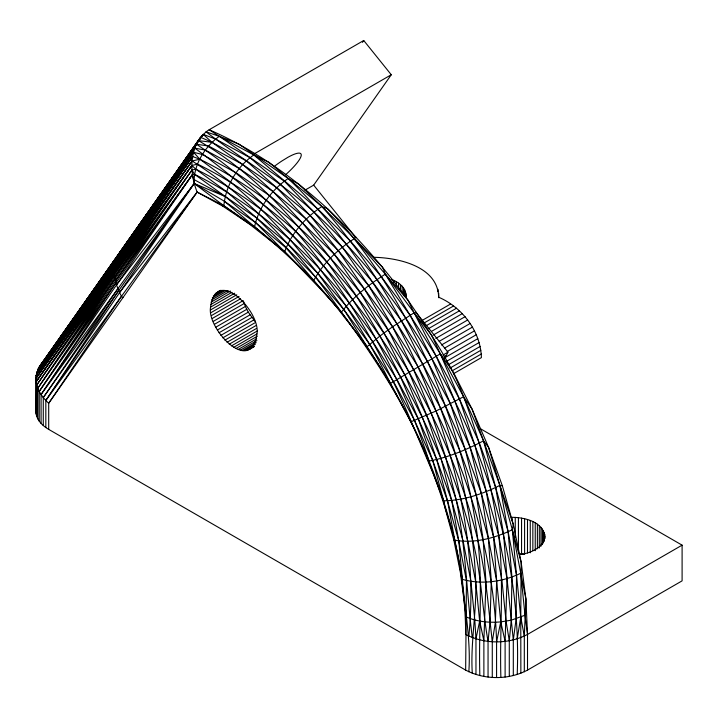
<?xml version="1.0" encoding="UTF-8"?>
<svg xmlns="http://www.w3.org/2000/svg" width="718" height="718" viewBox="0 0 718 718"><rect width="100%" height="100%" fill="white"/><g stroke="black" fill="none" stroke-linecap="round" stroke-linejoin="round"><path stroke-width="1.08" d="M373.477 257.295C398.167 257.681 437.917 266.288 438.671 297.225C462.545 307.51 480.584 331.357 481.419 357.609L453.399 373.791M479.848 675.575C478.511 630.494 482.837 585.367 477.91 540.421C470.434 478.547 452.528 418.334 427.389 361.396C401.371 306.299 370.488 252.458 327.516 208.732C292.28 176.7 253.005 148.707 209.153 129.752L206.03 131.843L200.618 137.3L39.239 366.898L36.115 375.523L35.9 411.531C36.017 419.465 42.227 425.657 48.698 429.382L465.65 670.109C484.551 680.036 508.622 680.063 527.515 670.1L682.1 580.853L682.1 545.159L480.459 428.745M500.877 677.379C499.504 630.054 504.251 582.666 498.696 535.511C492.548 488.016 480.387 441.552 463.586 396.74C450.698 361.603 428.709 330.917 407.941 300.115C383.915 267.311 357.16 236.572 327.516 208.732L321.888 206.515L268.828 162.205L253.786 154.98L219.277 136.294L209.153 129.752L363.739 40.504L391.274 74.753L313.676 185.136L304.979 190.162M524.311 671.77L524.311 636.085L525.917 599.018L521.16 562.194L513.271 524.328L502.376 485.898L488.563 447.314L472.022 409L452.914 371.421L440.331 353.857L414.124 312.788L385.333 274.159L354.45 238.555L321.888 206.515L298.464 183.835L288.151 178.504L238.941 144.112L219.277 136.294L206.03 131.843C241.607 159.243 280.891 181.609 314.053 212.133C360.382 254.818 399.594 304.746 431.904 358.758C487.809 453.857 521.6 563.567 517.202 674.516M256.936 333.933C250.995 375.945 206.515 328.799 210.553 307.16C216.576 265.346 261.101 312.204 256.936 333.933L233.745 347.324M483.878 676.401L483.878 640.716L485.969 582.029L483.151 539.559L476.24 495.151L465.282 449.621L450.428 403.848L431.904 358.758L410.059 315.229L385.333 274.159L382.568 267.204L354.45 238.555L355.652 236.635M505.113 677.02L505.113 641.336L507.025 578.6L503.551 533.725L495.662 487.486L483.537 440.807L472.022 409L463.586 396.74L440.331 353.857L431.473 334.983L414.124 312.788L407.941 300.115L385.333 274.159C368.926 284.507 353.435 296.866 341.382 312.168C375.424 358.686 407.106 407.519 429.104 461.046C444.316 499.198 455.912 538.742 462.347 579.345C464.896 610.192 470.99 640.689 468.836 671.77M122.913 297.674L121.477 296.283C114.27 283.179 110.428 265.516 119.915 252.108L200.618 137.3L211.963 142.281L246.283 160.868L276.726 187.775L310.122 215.499L342.36 247.234L372.956 282.488L401.443 320.731L427.389 361.396L450.428 403.848L470.164 447.476L486.337 491.588L498.696 535.511L507.025 578.6L513.307 639.882L513.307 675.575M465.65 670.109L466.153 616.87L460.382 572.47L453.839 540.017L444.801 507.052L443.688 500.823L433.322 473.925L411.279 421.69L390.502 383.376L367.095 346.686L341.382 312.168L313.766 280.361L284.687 251.731L254.576 226.744L248.392 223.28L222.804 206.183L197.136 192.101C190.656 175.856 189.256 156.201 198.339 140.629L211.963 142.281L242.702 164.494L276.726 187.775L306.272 219.152L338.295 250.672L368.684 285.701L396.991 323.71L422.785 364.098L445.663 406.298L465.282 449.621L481.347 493.437L493.625 537.082L501.891 579.902L506.064 621.214L509.286 640.725L509.286 676.41M468.836 636.085C476.626 559.717 461.459 482.864 436.032 411.019C403.669 324.41 355.284 242.702 288.151 178.504C271.709 189.758 258.785 207.107 254.576 226.744C287.344 254.307 319.07 283.197 344.721 317.688C367.553 345.744 387.262 376.295 403.624 408.506C426.68 450.006 441.974 494.908 454.835 540.466C461.521 571.438 465.578 602.662 465.65 634.425C484.551 644.351 508.622 644.378 527.515 634.416L682.1 545.159M405.823 296.965C407.079 288.223 398.669 282.066 391.409 279.365M512.033 520.64L512.033 517.292C524.239 517.543 540.771 520.981 544.675 534.371C545.662 547.448 530.153 553.309 519.473 554.655M35.9 411.531L36.115 409.054M509.286 640.725L511.234 620.19L511.925 577.039L508.12 531.796L499.872 485.35L488.563 447.314L483.537 440.807L463.586 396.74L436.032 411.019L411.279 421.69C365.48 313.12 296.507 209.476 196.391 144.255L118.075 255.132M524.311 636.085L520.756 617.175L516.52 575.244L508.12 531.796L495.662 487.486L479.364 443.024L459.457 399.046L436.23 356.245L410.059 315.229L381.33 276.663L350.492 241.131L317.975 209.126L253.786 154.98C237.209 166.486 225.658 185.567 223.872 205.734L248.392 223.28L284.687 251.731L322.059 290.646L341.382 312.168C300.573 254.037 252.368 199.424 192.101 160.967L114.395 269.187M488.052 677.011L488.052 641.327L490.017 622.21L491.291 581.616L488.411 538.446L481.347 493.437L470.164 447.476L455.05 401.434L436.23 356.245L414.124 312.788L392.575 326.771L379.957 335.979L367.095 346.686L366.009 346.525M513.307 639.882L516.143 618.835L516.52 575.244L512.329 529.713L499.872 485.35L483.537 440.807C466.404 449.854 448.22 457.456 429.104 461.046C405.787 389.811 371.134 322.436 326.896 261.944C290.853 215.301 250.088 169.995 198.339 140.629L37.785 369.635L196.391 144.255L208.534 145.978L242.702 164.494L273.091 191.607L306.272 219.152L334.337 254.316L364.484 289.058L392.575 326.771L418.145 366.826L440.843 408.695L460.301 451.667L476.24 495.151L488.411 538.446L496.641 580.916L500.76 621.896L505.113 641.336M472.282 673.242C470.362 642.592 476.689 612.535 475.702 581.885C474.131 538.446 466.637 495.501 455.311 453.588C428.996 363.048 384.507 277.31 321.888 206.515C305.5 217.455 291.508 233.072 284.687 251.731L255.5 222.526L225.272 196.508L194.461 174.259L192.002 169.995L195.826 169.188C285.27 213.219 353.893 290.485 404.737 374.796C434.866 426.779 458.434 482.586 472.785 540.995C481.437 573.915 482.011 607.993 488.052 641.327M492.279 677.379L492.279 641.686L495.402 622.228L496.641 580.916L493.625 537.082L486.337 491.588L474.903 445.259L459.457 399.046L440.331 353.857L390.502 383.376C363.999 330.397 331.501 280.433 292.791 235.54C264.188 202.018 230.056 174.25 194.82 148.15L116.576 258.381M517.202 638.832L520.756 617.175L521.16 562.194L512.329 529.713L513.271 524.328L499.872 485.35C482.505 494.19 463.307 500.509 443.688 500.823L432.676 460.391L418.316 418.944L400.671 377.219L379.957 335.979L356.46 296.004L330.513 258.085L302.565 223.047L273.091 191.607L239.282 168.479L205.348 150.08L194.82 148.15L36.735 372.525L36.735 374.724M475.962 674.507L475.962 638.823L479.66 621.07L475.702 581.885L467.849 541.291L456.226 499.89L445.573 456.962L431.285 413.245L413.55 369.564L392.575 326.771L368.684 285.701L342.36 247.234L314.053 212.133L284.319 181.178L219.277 136.294C204.675 146.939 193.133 165.158 194.219 183.503L223.872 205.734L254.576 226.744L224.33 201.211L194.219 183.503L116.747 284.543M496.578 677.496L496.578 641.811L500.76 621.896L511.234 620.19L524.993 615.227L520.756 573.224L512.329 529.713C494.469 538.374 473.602 543.804 453.839 540.017M444.828 358.659L447.924 352.134L415.587 311.917M118.748 290.539L45.826 400.482L45.826 427.542M115.849 282.964L41.079 394.532L41.079 423.432M114.889 279.114L39.239 391.391L39.239 421.188M114.315 275.227L37.803 388.223L37.803 418.863M114.117 271.386L36.753 385.01L36.753 416.449M222.804 206.183L223.872 205.734L197.136 192.101L121.477 296.283L48.698 403.247L48.698 429.382M120.032 291.993L197.136 192.101L48.698 403.247C42.443 397.655 37.336 390.26 36.115 381.805L114.288 267.59M43.277 425.559L43.277 397.566L117.653 289.013L194.219 183.503L225.272 196.508L256.891 218.155L287.918 243.905L317.886 273.396L346.318 306.164L372.786 341.705L396.919 379.49L418.316 418.944L436.67 459.484L451.694 500.473L463.164 541.3L470.909 581.329L474.804 619.984L475.962 638.823M114.844 263.892L35.9 378.628L36.115 381.805L192.101 160.967L199.855 159.234C291.346 204.289 361.558 283.314 413.55 369.564C461.773 452.232 493.715 545.626 496.578 641.811M472.282 637.557C466.52 591.686 465.569 545.267 456.226 499.89C441.956 457.195 423.198 416.171 400.671 377.219C350.492 293.994 282.748 217.733 194.461 174.259L192.433 174.555L41.079 394.532L117.653 289.013M114.826 276.843L192.002 169.995L39.239 391.391L192.433 174.555L193.519 179.303L225.272 196.508M115.769 260.32L36.115 375.523L36.115 414.017M192.101 160.967L36.753 385.01L191.877 165.463L197.629 164.144C288.151 208.714 357.609 286.904 409.054 372.238C439.551 424.832 463.37 481.329 477.91 540.421C486.104 573.682 488.384 607.778 492.279 641.686M500.76 621.896C489.066 622.919 476.931 621.752 466.153 616.87L466.431 580.494L458.802 541.031L447.485 500.787L432.676 460.391L414.591 420.434L393.5 381.554L369.725 344.299L343.644 309.279L315.606 276.977L256.891 218.155L226.655 191.697L195.826 169.188L191.877 165.463L37.803 388.223L192.002 169.995M117.097 256.945L36.735 372.525L196.391 144.255M36.115 381.805L192.657 156.542L199.855 159.234L230.64 182.022L260.93 209.073L290.18 239.767L317.886 273.396L343.644 309.279L367.095 346.686M168.712 183.781L171.261 180.119M174.456 175.542L176.368 172.805M180.2 167.312L183.395 162.735M185.944 159.073L188.502 155.42M191.688 150.843L194.883 146.266L190.961 151.713M197.432 142.613L203.185 134.374L215.553 139.032L249.999 157.691L280.496 184.284L310.122 215.499L338.295 250.672L364.484 289.058L388.214 329.858L409.054 372.238L426.707 415.327L440.978 458.326L451.694 500.473L458.802 541.031L462.347 579.345C481.607 584.838 502.869 581.885 520.756 573.224L525.917 599.018L527.515 634.416L527.515 670.1M194.82 148.15L36.115 375.523L193.546 152.252L202.44 154.532L236.114 172.778L269.645 195.727L302.565 223.047L334.337 254.316L360.382 292.504L383.977 332.946L404.737 374.796L422.381 417.239L436.67 459.484L447.485 500.787L454.835 540.466M199.855 159.234L193.546 152.252L35.9 378.628L192.657 156.542L114.736 265.454M37.785 369.635L118.802 253.768M200.618 137.3L122.769 248.455L133.701 232.946M49.084 353.839L45.216 359.278L49.075 353.741M51.014 350.985L54.236 346.399M57.458 341.804L62.619 334.462M63.911 332.622L67.779 327.121M70.355 323.45L74.223 317.939M76.808 314.269L81.322 307.842M83.252 305.087L86.483 300.501M89.059 296.83L93.573 290.404M95.512 287.649L100.017 281.223M101.956 278.467L105.178 273.881M108.4 269.286L113.561 261.944M114.853 260.104L118.721 254.603L107.709 270.13M125.174 245.421L119.915 252.108M127.104 242.666L132.265 235.324M133.548 233.494L137.416 227.983M140.001 224.312L143.869 218.81M146.445 215.14L150.959 208.714M152.252 206.874L156.12 201.372M158.696 197.701L162.564 192.191M163.857 190.36L169.654 182.094M171.593 179.347L176.107 172.921M178.037 170.166L188.349 155.483M190.288 152.728L194.802 146.301M196.732 143.555L203.185 134.374L211.963 142.281M362.446 42.335L363.739 40.504M122.123 249.37L39.239 366.898M134.993 231.115L152.36 206.479M153.643 204.648L164.584 189.13M165.867 187.308L171.019 180.012M172.302 178.181L176.161 172.706M177.445 170.884L183.243 162.663M184.526 160.841L189.669 153.544M196.104 144.417L203.185 134.374M43.277 397.566L194.219 183.503L45.826 400.482L121.477 296.283M74.062 317.697L41.061 364.349L42.541 362.787M75.354 315.866L99.946 281.106M101.238 279.275L106.417 271.96M45.216 359.26L49.084 353.777M51.669 350.124L54.254 346.471M58.131 340.996L61.362 336.428M65.239 330.944L67.815 327.291M71.046 322.723L72.985 319.986M76.862 314.502L78.154 312.671M83.97 304.45L85.263 302.628M89.777 296.229L91.716 293.491M51.669 350.204L54.254 346.579M58.131 341.131L59.423 339.318M70.4 323.89L71.692 322.077M115.463 261.837L193.546 152.252M114.422 272.993L191.877 165.463M115.616 280.711L192.433 174.555M354.45 238.555C338.079 249.209 323.235 263.12 313.766 280.361L286.078 247.916L255.5 222.526L224.33 201.211M254.073 153.957L391.274 74.753M218.326 291.589L220.255 290.467M215.831 293.204L220.973 290.234M214.467 294.524L221.234 290.619M213.291 296.094L222.957 290.512M212.331 297.934L224.905 290.682M211.559 299.953L228.001 290.467M211.002 302.188L230.343 291.023M210.679 304.603L231.95 292.325M210.553 307.16L234.723 293.204M210.679 309.853L236.778 294.784M211.002 312.626L239.04 296.444M211.559 315.507L240.566 298.76M212.331 318.433L243.267 300.573M213.291 321.359L244.228 303.499L243.59 301.542M214.467 324.285L245.403 306.424L244.228 303.499M215.831 327.175L246.768 309.314L245.403 306.424M217.357 330.011L248.293 312.151L255.123 321.52M219.044 332.748L249.981 314.888M220.866 335.369L251.803 317.509M222.813 337.837L253.75 319.977M224.869 340.152L254.845 322.849M227.023 342.28L256.021 325.541M229.23 344.2L256.299 328.575M231.474 345.87L257.574 330.801M236.016 348.49L257.286 336.212M238.277 349.424L256.649 338.815M240.485 350.052L256.927 340.565M242.621 350.393L256.155 342.585M244.676 350.456L255.312 344.317M246.642 350.249L253.409 346.345M248.464 349.738L254.262 346.381M250.151 348.939L254.019 346.704M421.511 320.793L450.5 304.055M423.575 323.279L453.534 305.985M426.582 325.505L456.531 308.21M428.547 328.62L459.466 310.768M431.41 331.447L462.329 313.595M433.196 335.091L465.085 316.683M435.79 338.393L467.678 319.986M439.201 341.337L470.119 323.486M441.444 344.99L472.363 327.139M444.451 348.194L474.401 330.899M447.224 351.506L476.214 334.767M442.97 355.105L447.924 352.134M443.948 356.819L445.878 355.706M444.918 357.636L477.775 338.672M446.201 361.558L479.059 342.585M448.203 364.879L480.091 346.471M449.899 368.154L480.818 350.303M452.277 370.757L481.266 354.019M518.432 553.336L523.575 554.224M499.872 485.35L502.376 485.898M313.676 185.136L355.85 237.595M246.768 309.314L248.293 312.151M479.66 621.07L483.878 640.716M524.993 615.227L527.515 634.416M520.756 617.175L520.864 673.242M544.827 536.229L544.827 538.455M544.675 534.371L544.675 538.832M544.208 532.532L544.208 541.453M543.418 530.737L543.418 543.005M542.341 528.986L542.341 544.603M540.959 527.299L540.959 546.263M539.308 525.702L539.308 548.005M537.387 524.221L537.387 548.758M535.242 522.839L535.242 550.715M532.846 521.6L532.846 550.589M530.261 520.478L530.261 552.824M527.497 519.527L527.497 552.986M524.589 518.746L524.589 554.431M521.555 518.118L521.555 553.802M518.432 517.651L518.432 551.11M515.255 517.382L515.255 537.459M438.707 293.24L438.707 297.71M437.998 289.282L437.998 291.517M405.975 295.107L405.975 297.342M405.823 293.249L405.823 296.597M405.356 291.418L405.356 296.992M404.566 289.623L404.566 296.319M403.489 287.873L403.489 295.681M402.116 286.186L402.116 292.881M400.456 284.588L400.456 291.284M398.544 283.107L398.544 288.681M396.372 281.725L396.372 286.195M393.994 280.478L393.994 282.712M285.629 174.716A32.795 6.929 -38.8 0 0 301.219 155.465A32.795 6.929 -38.8 0 0 287.918 157.296L281.627 161.155A32.795 6.929 -38.8 0 0 274.904 165.912"/></g></svg>
